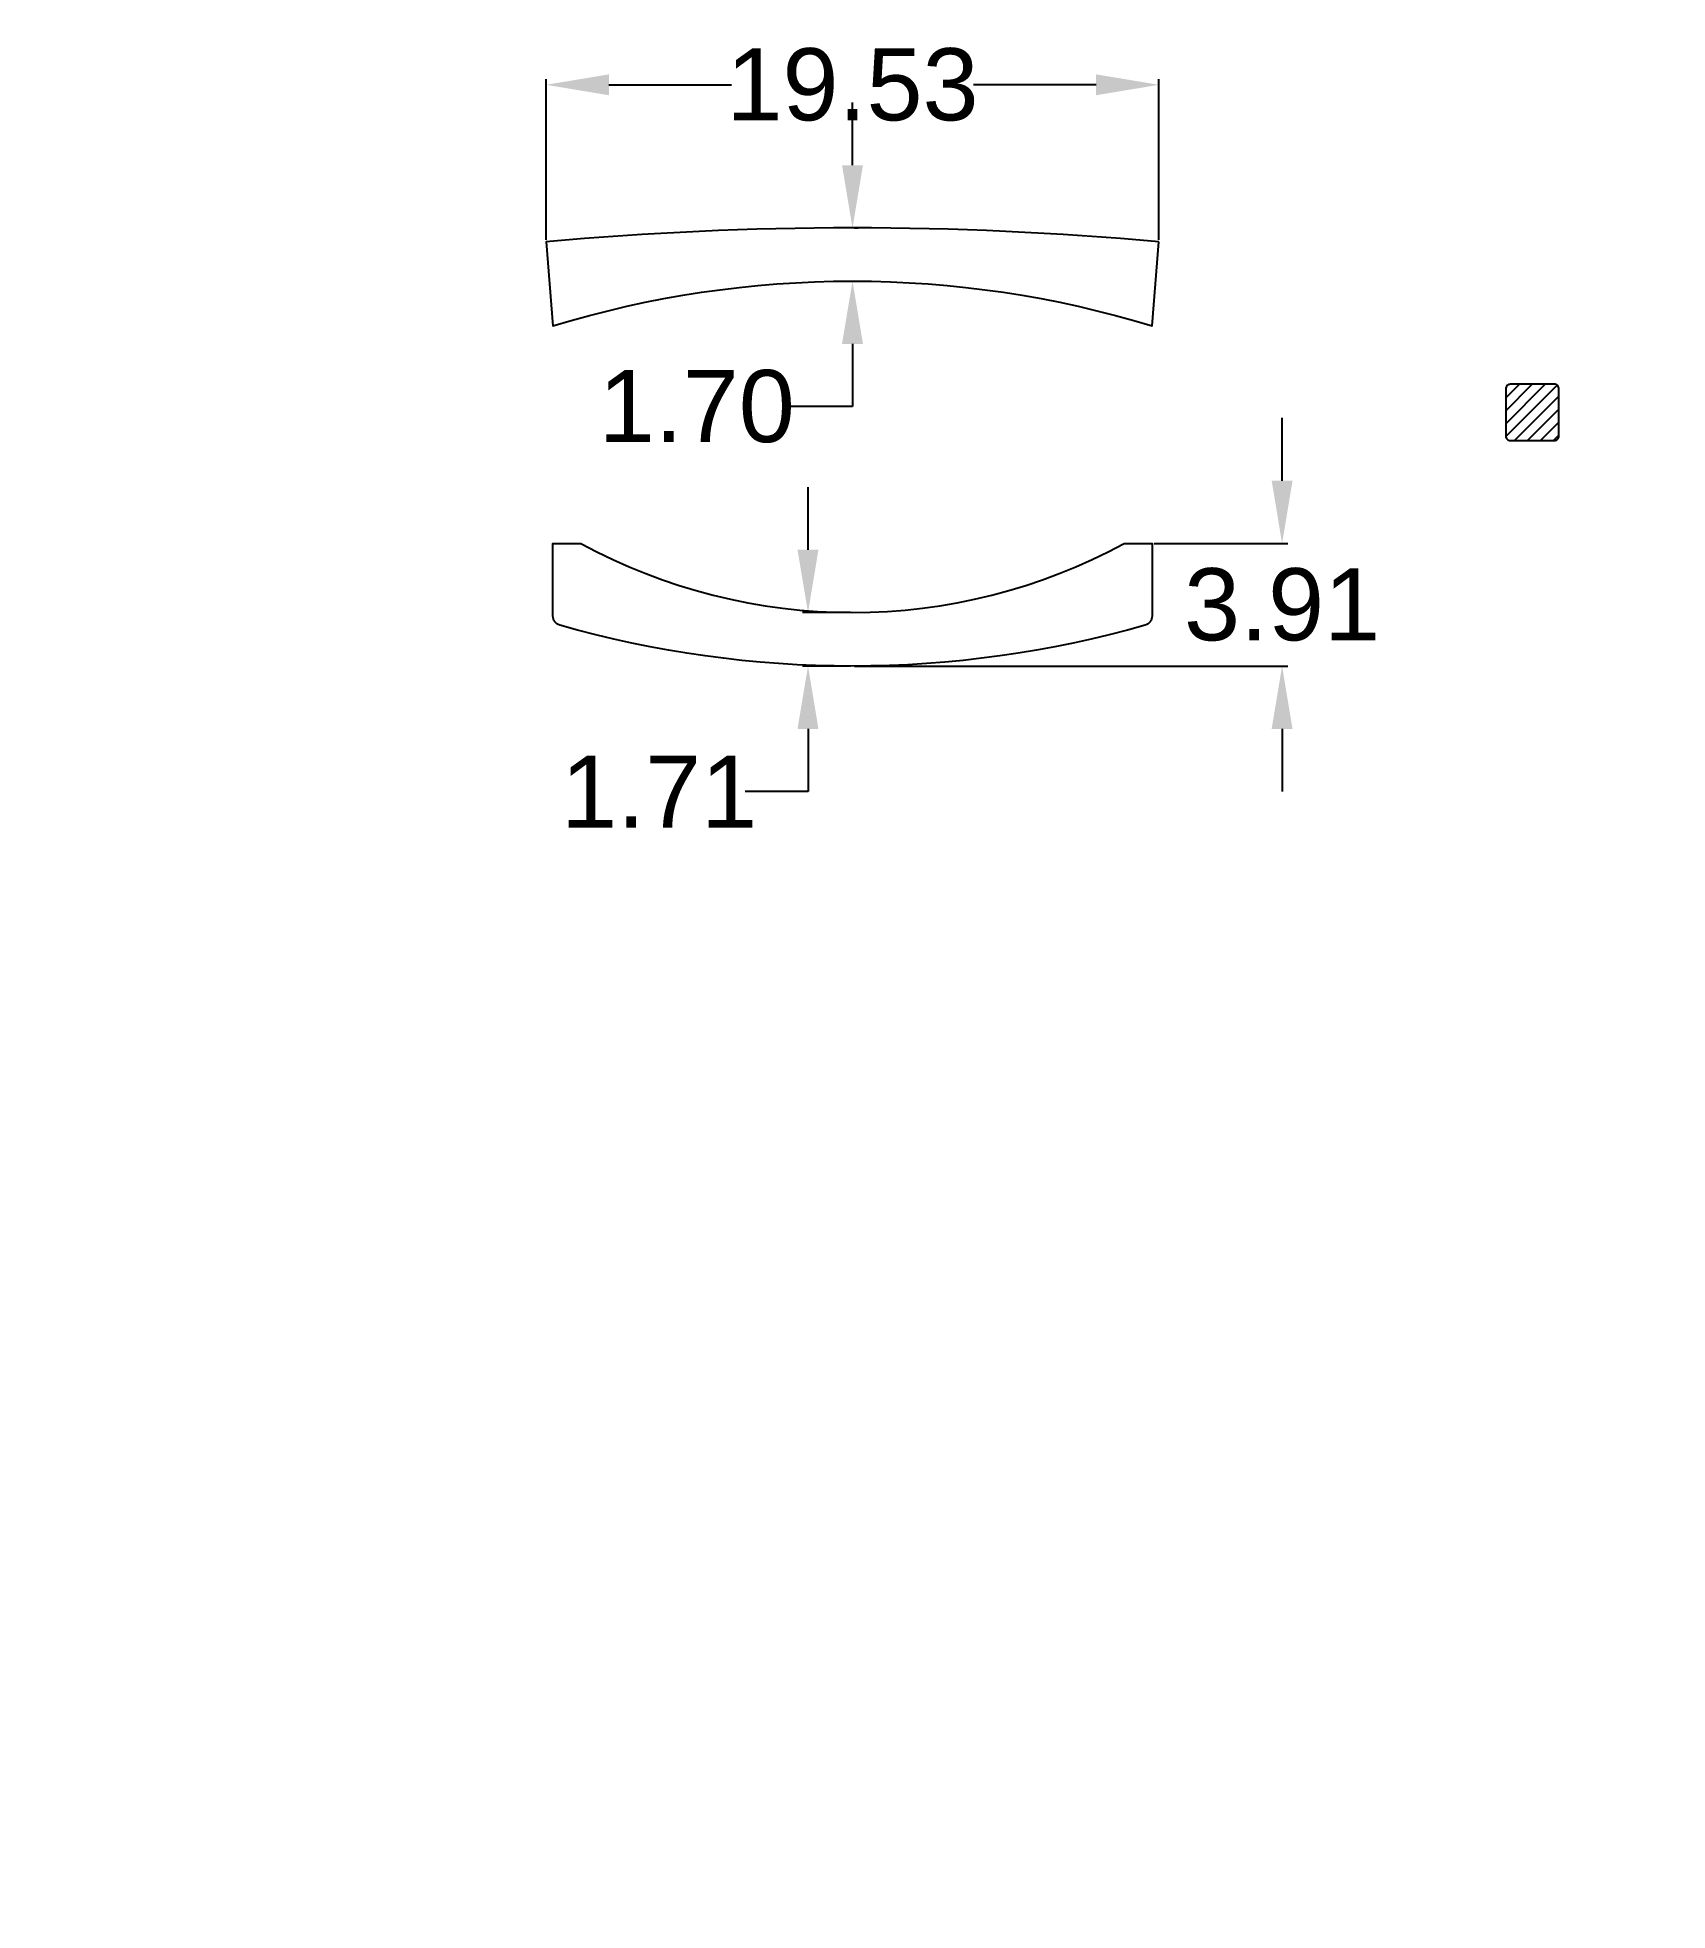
# Model space of a CAD drawing. Header units: millimetres. Extents: x 2540.6 to 2592.6, y 1474.8 to 1534.6.
import ezdxf

# ---------------------------------------------------------------- set-up
doc = ezdxf.new("R2010")
doc.units = ezdxf.units.MM
doc.linetypes.add('PHANTOM2', pattern=[1.25, 0.625, -0.125, 0.125, -0.125, 0.125, -0.125])
doc.layers.add('Section Line', color=6, linetype='PHANTOM2')
doc.styles.get("Standard").update_dxf_attribs({"font": 'arial.ttf'})
doc.dimstyles.new('Standard$0', dxfattribs={"dimtxt": 2.3, "dimasz": 2, "dimexe": 1, "dimexo": 1, "dimgap": 1, "dimtad": 0, "dimtih": 1, "dimtoh": 1, "dimdec": 1, "dimzin": 0, "dimdsep": 46, "dimtxsty": 'Standard', "dimcen": 0, "dimclrd": 4, "dimclre": 4, "dimclrt": 4, "dimadec": 1, "dimazin": 0, "dimtfac": 1, "dimtdec": 1, "dimtofl": 0, "dimtmove": 0, "dimatfit": 0, "dimfxl": 1, "dimtolj": 1, "dimtzin": 0, "dimarcsym": 0})

# ---------------------------------------------------------------- blocks, each defined once
blk = doc.blocks.new('*D6')
at = {"color": 0, "lineweight": -2, "transparency": 16777216}
for p, q in [((2566.585, 1530.495), (2566.585, 1532.495)), ((2566.647, 1528.495), (2566.765, 1528.495)), ((2566.647, 1526.8), (2566.765, 1526.8)), ((2566.585, 1524.8), (2566.585, 1522.8)), ((2566.585, 1522.8), (2564.585, 1522.8))]:
    blk.add_line(p, q, dxfattribs=at)
at = {"color": 0, "transparency": 16777216}
for points in [[(2566.251, 1530.495), (2566.918, 1530.495), (2566.585, 1528.495)], [(2566.251, 1524.8), (2566.918, 1524.8), (2566.585, 1526.8)]]:
    blk.add_solid(points, dxfattribs=at)
at = {"layer": 'Defpoints', "color": 0, "transparency": 16777216}
for p in [(2566.585, 1528.495), (2566.585, 1526.8), (2566.585, 1526.8)]:
    blk.add_point(p, dxfattribs=at)
at = {"color": 0, "lineweight": 9, "transparency": 16777216, "insert": (2561.62, 1522.8), "char_height": 2.3, "attachment_point": 5}
blk.add_mtext('\\A1;1.70', dxfattribs=at)
blk = doc.blocks.new('*D7')
at = {"color": 0, "lineweight": -2, "transparency": 16777216}
for p, q in [((2556.819, 1528.113), (2556.819, 1533.239)), ((2558.819, 1533.059), (2562.722, 1533.059)), ((2574.35, 1533.059), (2570.447, 1533.059)), ((2576.35, 1528.113), (2576.35, 1533.239))]:
    blk.add_line(p, q, dxfattribs=at)
at = {"color": 0, "transparency": 16777216}
for points in [[(2558.819, 1533.392), (2558.819, 1532.726), (2556.819, 1533.059)], [(2574.35, 1533.392), (2574.35, 1532.726), (2576.35, 1533.059)]]:
    blk.add_solid(points, dxfattribs=at)
at = {"layer": 'Defpoints', "color": 0, "transparency": 16777216}
for p in [(2576.35, 1533.059), (2556.819, 1528.051), (2576.35, 1528.051)]:
    blk.add_point(p, dxfattribs=at)
at = {"color": 0, "lineweight": 9, "transparency": 16777216, "insert": (2566.585, 1533.059), "char_height": 2.3, "attachment_point": 5}
blk.add_mtext('\\A1;19.53', dxfattribs=at)
blk = doc.blocks.new('*D8')
at = {"color": 0, "lineweight": -2, "transparency": 16777216}
for p, q in [((2580.281, 1520.436), (2580.281, 1522.436)), ((2576.2, 1518.436), (2580.461, 1518.436)), ((2566.647, 1514.524), (2580.461, 1514.524)), ((2580.281, 1512.524), (2580.281, 1510.524))]:
    blk.add_line(p, q, dxfattribs=at)
at = {"color": 0, "transparency": 16777216}
for points in [[(2579.948, 1520.436), (2580.614, 1520.436), (2580.281, 1518.436)], [(2579.948, 1512.524), (2580.614, 1512.524), (2580.281, 1514.524)]]:
    blk.add_solid(points, dxfattribs=at)
at = {"layer": 'Defpoints', "color": 0, "transparency": 16777216}
for p in [(2576.137, 1518.436), (2566.585, 1514.524), (2580.281, 1514.524)]:
    blk.add_point(p, dxfattribs=at)
at = {"color": 0, "lineweight": 9, "transparency": 16777216, "insert": (2580.281, 1516.48), "char_height": 2.3, "attachment_point": 5}
blk.add_mtext('\\A1;3.91', dxfattribs=at)
blk = doc.blocks.new('*D9')
at = {"color": 0, "lineweight": -2, "transparency": 16777216}
for p, q in [((2565.166, 1518.234), (2565.166, 1520.234)), ((2566.522, 1516.234), (2564.986, 1516.234)), ((2566.522, 1514.524), (2564.986, 1514.524)), ((2565.166, 1512.524), (2565.166, 1510.524)), ((2565.166, 1510.524), (2563.166, 1510.524))]:
    blk.add_line(p, q, dxfattribs=at)
at = {"color": 0, "transparency": 16777216}
for points in [[(2564.832, 1518.234), (2565.499, 1518.234), (2565.166, 1516.234)], [(2564.832, 1512.524), (2565.499, 1512.524), (2565.166, 1514.524)]]:
    blk.add_solid(points, dxfattribs=at)
at = {"layer": 'Defpoints', "color": 0, "transparency": 16777216}
for p in [(2566.585, 1516.234), (2565.166, 1514.524), (2566.585, 1514.524)]:
    blk.add_point(p, dxfattribs=at)
at = {"color": 0, "lineweight": 9, "transparency": 16777216, "insert": (2560.419, 1510.524), "char_height": 2.3, "attachment_point": 5}
blk.add_mtext('\\A1;1.71', dxfattribs=at)

msp = doc.modelspace()

# ---------------------------------------------------------------- hatches: boundary and pattern name
at = {"layer": 'Section Line', "linetype": 'Continuous', "ltscale": 2}
h = msp.add_hatch(dxfattribs=at)
h.set_pattern_fill('ANSI31', color=256, scale=2.331)
h.set_pattern_definition([(45, (1741.3053, 1703.01738), (-0.20603324, 0.20603324), [])])
h.paths.add_polyline_path([(2588.959, 1521.713, 0.414214), (2589.109, 1521.863), (2589.109, 1523.362, 0.414214), (2588.959, 1523.512), (2587.56, 1523.512, 0.414214), (2587.411, 1523.362), (2587.411, 1521.863, 0.414214), (2587.56, 1521.713)])

# ---------------------------------------------------------------- linework, layer by layer
for points in [[(2576.35, 1528.051, 0.045523), (2556.819, 1528.051), (2557.032, 1525.371, -0.149552), (2576.137, 1525.371)], [(2587.56, 1523.512, 0.414214), (2587.411, 1523.362), (2587.411, 1521.863, 0.414214), (2587.56, 1521.713), (2588.959, 1521.713, 0.414214), (2589.109, 1521.863), (2589.109, 1523.362, 0.414214), (2588.959, 1523.512)], [(2575.92, 1515.833, -0.140212), (2557.249, 1515.833, -0.334775), (2557.032, 1516.122), (2557.032, 1518.436), (2557.92, 1518.436, 0.254105), (2575.249, 1518.436), (2576.137, 1518.436), (2576.137, 1516.122, -0.334775)]]:
    msp.add_lwpolyline(points, format="xyb", close=True)
msp.add_arc((2566.585, 1500.834), 25.985, 90, 90)

# ---------------------------------------------------------------- dimensions: what is measured, and where the dimension line sits
at = {"color": 3, "lineweight": 9}
dim = msp.add_linear_dim(base=(2576.35, 1533.059), p1=(2556.819, 1528.051), p2=(2576.35, 1528.051), dimstyle='Standard$0', override={"dimexe": 0.18, "dimexo": 0.0625, "dimgap": 0.09, "dimdec": 2, "dimcen": 0.09, "dimclrd": 0, "dimclre": 0, "dimclrt": 0, "dimtdec": 2, "dimatfit": 3, "dimfxl": 1.25}, dxfattribs=at)
dim.commit()
dim.dimension.update_dxf_attribs({"geometry": '*D7', "text_midpoint": (2566.585, 1533.059)})
for base, p1, p2, picture, middle in [((2566.5845, 1526.8), (2566.5845, 1528.4951), (2566.5845, 1526.8), '*D6', (2561.6195, 1522.8)), ((2565.166, 1514.524), (2566.585, 1516.234), (2566.585, 1514.524), '*D9', (2560.419, 1510.524))]:
    dim = msp.add_linear_dim(base=base, p1=p1, p2=p2, angle=90, dimstyle='Standard$0', override={"dimexe": 0.18, "dimexo": 0.0625, "dimgap": 0.09, "dimdec": 2, "dimcen": 0.09, "dimclrd": 0, "dimclre": 0, "dimclrt": 0, "dimtdec": 2, "dimatfit": 3, "dimfxl": 1.25}, dxfattribs=at)
    dim.commit()
    dim.dimension.update_dxf_attribs({"geometry": picture, "text_midpoint": middle})
dim = msp.add_linear_dim(base=(2580.281, 1514.524), p1=(2576.137, 1518.436), p2=(2566.585, 1514.524), angle=90, dimstyle='Standard$0', override={"dimexe": 0.18, "dimexo": 0.0625, "dimgap": 0.09, "dimdec": 2, "dimcen": 0.09, "dimclrd": 0, "dimclre": 0, "dimclrt": 0, "dimtdec": 2, "dimatfit": 3, "dimfxl": 1.25}, dxfattribs=at)
dim.commit()
dim.dimension.update_dxf_attribs({"geometry": '*D8', "text_midpoint": (2580.281, 1516.48), "dimtype": 160})

doc.saveas('drawing.dxf')
